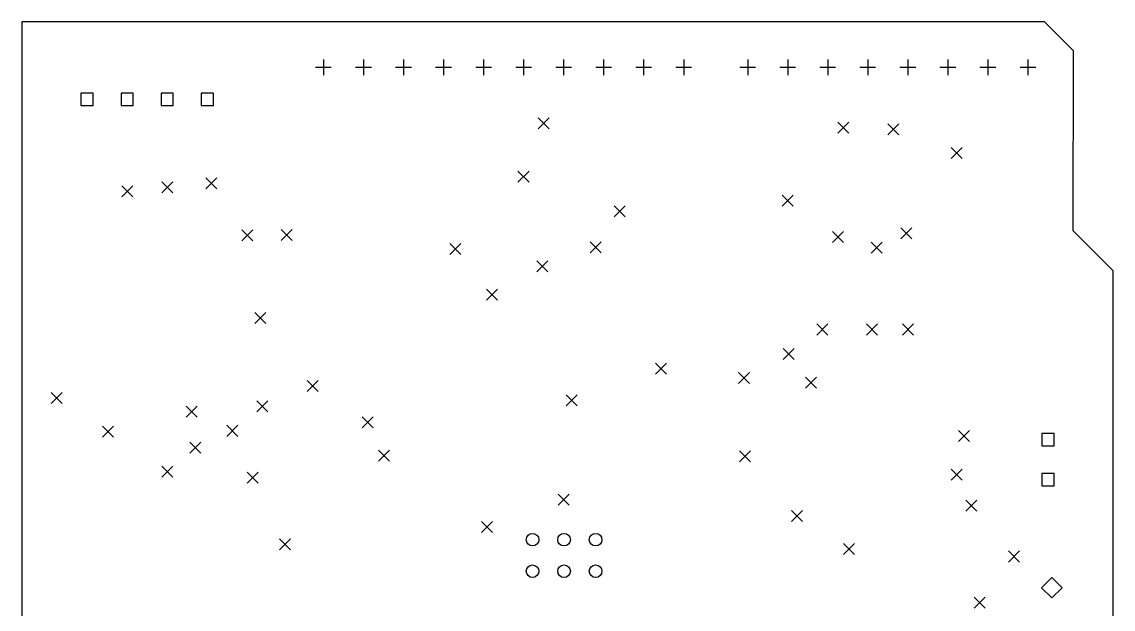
# Model space of a CAD drawing. Extents: x 89.8 to 160.4, y -127.5 to -54.8.
# Drawn here: x 91.1 to 160.4, y -92 to -54.8 of the extents above; entities that cross this region are included whole.
import ezdxf

# ---------------------------------------------------------------- set-up
doc = ezdxf.new("R2010")
doc.units = 0
doc.layers.add('BLACK', color=7, linetype='CONTINUOUS')

msp = doc.modelspace()

# ---------------------------------------------------------------- linework, layer by layer
at = {"layer": 'BLACK', "linetype": 'CONTINUOUS'}
for p, q in [((155.992, -54.776), (91.102, -54.786)), ((91.102, -54.786), (91.102, -108.776)), ((156.012, -54.796), (155.992, -54.776)), ((157.832, -56.606), (156.012, -54.796)), ((157.812, -68.036), (157.832, -56.606)), ((110.24, -57.158), (110.24, -58.158)), ((112.78, -57.158), (112.78, -58.158)), ((115.32, -57.158), (115.32, -58.158)), ((117.86, -57.158), (117.86, -58.158)), ((120.4, -57.158), (120.4, -58.158)), ((122.94, -57.158), (122.94, -58.158)), ((125.48, -57.158), (125.48, -58.158)), ((128.02, -57.158), (128.02, -58.158)), ((130.56, -57.158), (130.56, -58.158)), ((133.1, -57.158), (133.1, -58.158)), ((137.16, -57.158), (137.16, -58.158)), ((139.7, -57.158), (139.7, -58.158)), ((142.24, -57.158), (142.24, -58.158)), ((144.78, -57.158), (144.78, -58.158)), ((147.32, -57.158), (147.32, -58.158)), ((149.86, -57.158), (149.86, -58.158)), ((152.4, -57.158), (152.4, -58.158)), ((154.94, -57.158), (154.94, -58.158)), ((109.74, -57.658), (110.74, -57.658)), ((112.28, -57.658), (113.28, -57.658)), ((114.82, -57.658), (115.82, -57.658)), ((117.36, -57.658), (118.36, -57.658)), ((119.9, -57.658), (120.9, -57.658)), ((122.44, -57.658), (123.44, -57.658)), ((124.98, -57.658), (125.98, -57.658)), ((127.52, -57.658), (128.52, -57.658)), ((130.06, -57.658), (131.06, -57.658)), ((132.6, -57.658), (133.6, -57.658)), ((136.66, -57.658), (137.66, -57.658)), ((139.2, -57.658), (140.2, -57.658)), ((141.74, -57.658), (142.74, -57.658)), ((144.28, -57.658), (145.28, -57.658)), ((146.82, -57.658), (147.82, -57.658)), ((149.36, -57.658), (150.36, -57.658)), ((151.9, -57.658), (152.9, -57.658)), ((154.44, -57.658), (155.44, -57.658)), ((95.6339, -59.3011), (94.8561, -59.3011)), ((94.8561, -59.3011), (94.8561, -60.0789)), ((95.6339, -60.0789), (95.6339, -59.3011)), ((98.1739, -59.3011), (97.3961, -59.3011)), ((97.3961, -59.3011), (97.3961, -60.0789)), ((98.1739, -60.0789), (98.1739, -59.3011)), ((100.714, -59.3011), (99.9361, -59.3011)), ((99.9361, -59.3011), (99.9361, -60.0789)), ((100.714, -60.0789), (100.714, -59.3011)), ((103.254, -59.3011), (102.476, -59.3011)), ((102.476, -59.3011), (102.476, -60.0789)), ((103.254, -60.0789), (103.254, -59.3011)), ((94.8561, -60.0789), (95.6339, -60.0789)), ((97.3961, -60.0789), (98.1739, -60.0789)), ((99.9361, -60.0789), (100.714, -60.0789)), ((102.476, -60.0789), (103.254, -60.0789)), ((123.856, -60.864), (124.556, -61.564)), ((124.556, -60.864), (123.856, -61.564)), ((142.884, -61.134), (143.584, -61.834)), ((143.584, -61.134), (142.884, -61.834)), ((146.056, -61.245), (146.756, -61.945)), ((146.756, -61.245), (146.056, -61.945)), ((150.069, -62.7436), (150.769, -63.4436)), ((150.769, -62.7436), (150.069, -63.4436)), ((122.586, -64.241), (123.286, -64.941)), ((123.286, -64.241), (122.586, -64.941)), ((99.98, -64.928), (100.68, -65.628)), ((100.68, -64.928), (99.98, -65.628)), ((102.774, -64.674), (103.474, -65.374)), ((103.474, -64.674), (102.774, -65.374)), ((97.44, -65.182), (98.14, -65.882)), ((98.14, -65.182), (97.44, -65.882)), ((139.35, -65.7662), (140.05, -66.4662)), ((140.05, -65.7662), (139.35, -66.4662)), ((128.682, -66.452), (129.382, -67.152)), ((129.382, -66.452), (128.682, -67.152)), ((146.886, -67.8417), (147.586, -68.5417)), ((147.586, -67.8417), (146.886, -68.5417)), ((105.06, -67.976), (105.76, -68.676)), ((105.76, -67.976), (105.06, -68.676)), ((107.551, -67.9572), (108.251, -68.6572)), ((108.251, -67.9572), (107.551, -68.6572)), ((142.541, -68.0765), (143.241, -68.7765)), ((143.241, -68.0765), (142.541, -68.7765)), ((160.352, -70.576), (157.812, -68.036)), ((118.253, -68.8294), (118.953, -69.5294)), ((118.953, -68.8294), (118.253, -69.5294)), ((127.167, -68.738), (127.867, -69.438)), ((127.867, -68.738), (127.167, -69.438)), ((144.998, -68.7586), (145.698, -69.4586)), ((145.698, -68.7586), (144.998, -69.4586)), ((123.781, -69.9328), (124.481, -70.6328)), ((124.481, -69.9328), (123.781, -70.6328)), ((160.352, -103.416), (160.352, -70.576)), ((120.579, -71.7352), (121.279, -72.4352)), ((121.279, -71.7352), (120.579, -72.4352)), ((105.893, -73.2095), (106.593, -73.9095)), ((106.593, -73.2095), (105.893, -73.9095)), ((141.538, -73.9451), (142.238, -74.6451)), ((142.238, -73.9451), (141.538, -74.6451)), ((144.692, -73.9451), (145.392, -74.6451)), ((145.392, -73.9451), (144.692, -74.6451)), ((146.98, -73.9451), (147.68, -74.6451)), ((147.68, -73.9451), (146.98, -74.6451)), ((139.41, -75.4946), (140.11, -76.1946)), ((140.11, -75.4946), (139.41, -76.1946)), ((131.303, -76.4389), (132.003, -77.1389)), ((132.003, -76.4389), (131.303, -77.1389)), ((109.211, -77.5249), (109.911, -78.2249)), ((109.911, -77.5249), (109.211, -78.2249)), ((136.583, -77.0168), (137.283, -77.7168)), ((137.283, -77.0168), (136.583, -77.7168)), ((140.82, -77.3231), (141.52, -78.0231)), ((141.52, -77.3231), (140.82, -78.0231)), ((92.9696, -78.2884), (93.6696, -78.9884)), ((93.6696, -78.2884), (92.9696, -78.9884)), ((106.022, -78.8179), (106.722, -79.5179)), ((106.722, -78.8179), (106.022, -79.5179)), ((125.634, -78.4391), (126.334, -79.1391)), ((126.334, -78.4391), (125.634, -79.1391)), ((101.529, -79.152), (102.23, -79.852)), ((102.23, -79.152), (101.529, -79.852)), ((112.7, -79.8323), (113.4, -80.5323)), ((113.4, -79.8323), (112.7, -80.5323)), ((96.2209, -80.422), (96.9209, -81.122)), ((96.9209, -80.422), (96.2209, -81.122)), ((104.105, -80.3744), (104.805, -81.0744)), ((104.805, -80.3744), (104.105, -81.0744)), ((150.528, -80.7074), (151.228, -81.4074)), ((151.228, -80.7074), (150.528, -81.4074)), ((156.599, -80.8911), (155.821, -80.8911)), ((155.821, -80.8911), (155.821, -81.6689)), ((156.599, -81.6689), (156.599, -80.8911)), ((101.758, -81.438), (102.458, -82.138)), ((102.458, -81.438), (101.758, -82.138)), ((155.821, -81.6689), (156.599, -81.6689)), ((113.727, -81.952), (114.427, -82.652)), ((114.427, -81.952), (113.727, -82.652)), ((136.632, -81.9968), (137.332, -82.6968)), ((137.332, -81.9968), (136.632, -82.6968)), ((99.98, -82.962), (100.68, -83.662)), ((100.68, -82.962), (99.98, -83.662)), ((105.404, -83.3532), (106.104, -84.0532)), ((106.104, -83.3532), (105.404, -84.0532)), ((150.072, -83.1535), (150.772, -83.8535)), ((150.772, -83.1535), (150.072, -83.8535)), ((156.599, -83.4311), (155.821, -83.4311)), ((155.821, -83.4311), (155.821, -84.2089)), ((156.599, -84.2089), (156.599, -83.4311)), ((155.821, -84.2089), (156.599, -84.2089)), ((125.126, -84.74), (125.826, -85.44)), ((125.826, -84.74), (125.126, -85.44)), ((150.993, -85.1303), (151.693, -85.8303)), ((151.693, -85.1303), (150.993, -85.8303)), ((139.934, -85.7814), (140.634, -86.4814)), ((140.634, -85.7814), (139.934, -86.4814)), ((120.265, -86.4689), (120.965, -87.1689)), ((120.965, -86.4689), (120.265, -87.1689)), ((107.447, -87.5848), (108.147, -88.2848)), ((108.147, -87.5848), (107.447, -88.2848)), ((143.236, -87.8642), (143.936, -88.5642)), ((143.936, -87.8642), (143.236, -88.5642)), ((153.701, -88.3468), (154.401, -89.0468)), ((154.401, -88.3468), (153.701, -89.0468)), ((156.464, -90.028), (155.814, -90.678)), ((155.814, -90.678), (156.464, -91.328)), ((157.114, -90.678), (156.464, -90.028)), ((156.464, -91.328), (157.114, -90.678)), ((151.53, -91.2722), (152.23, -91.9722)), ((152.23, -91.2722), (151.53, -91.9722))]:
    msp.add_line(p, q, dxfattribs=at)
at = {"layer": 'BLACK'}
for centre in [(123.508, -87.63), (125.508, -87.63), (127.508, -87.63), (123.508, -89.63), (125.508, -89.63), (127.508, -89.63)]:
    msp.add_circle(centre, 0.4, dxfattribs=at)

doc.saveas('drawing.dxf')
